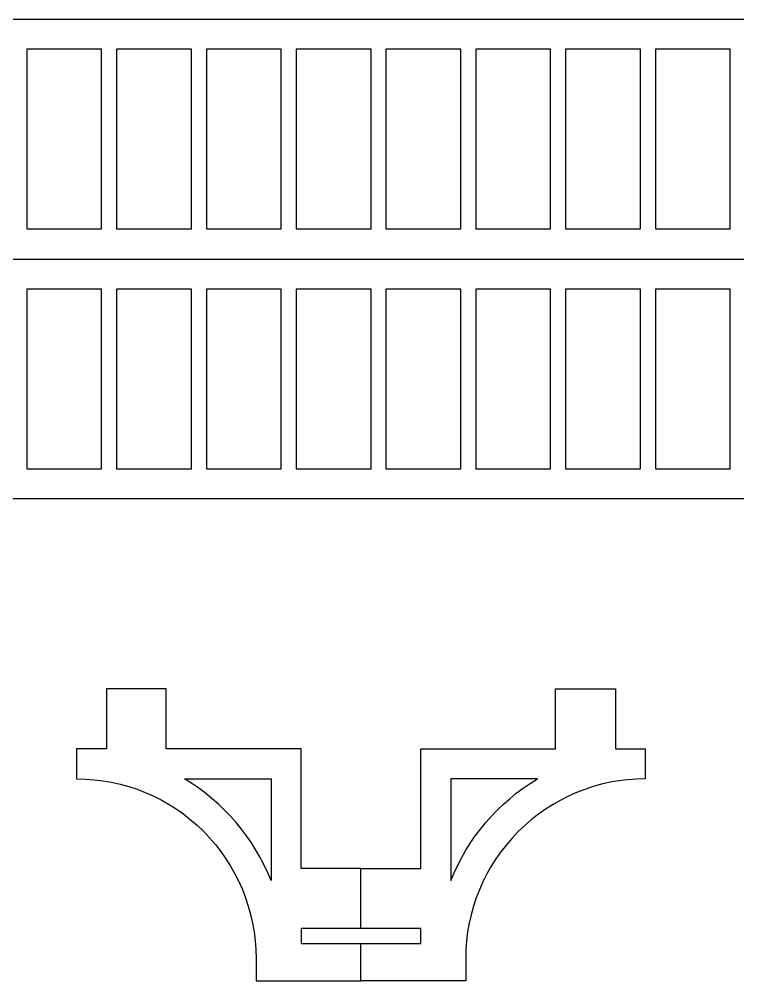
# Model space of a CAD drawing. Header units: millimetres. Extents: x 132 to 771, y 404 to 944.
# Drawn here: x 282.7 to 330.7, y 403.5 to 467.8 of the extents above; entities that cross this region are included whole.
import ezdxf

# ---------------------------------------------------------------- set-up
doc = ezdxf.new("R2010")
doc.units = ezdxf.units.MM
doc.header["$MEASUREMENT"] = 0
doc.layers.get('0').update_dxf_attribs({"linetype": 'CONTINUOUS', "true_color": 0xffffff})

msp = doc.modelspace()

# ---------------------------------------------------------------- linework, layer by layer
at = {"color": 7, "linetype": 'Continuous', "true_color": 0xffffff}
for points in [[(281.14, 467.767), (283.075, 467.767), (285.092, 467.767), (287.187, 467.767), (289.355, 467.767), (291.587, 467.767), (293.882, 467.767), (296.235, 467.767), (298.64, 467.767), (301.087, 467.767), (303.58, 467.767), (306.107, 467.767), (311.247, 467.767), (316.472, 467.767), (321.737, 467.767), (327.002, 467.767), (332.227, 467.767)], [(288.237, 465.767), (288.222, 465.767), (288.182, 465.767), (288.115, 465.767), (288.022, 465.767), (287.91, 465.767), (287.775, 465.767), (287.625, 465.767), (287.457, 465.767), (287.077, 465.767), (286.655, 465.767), (286.205, 465.767), (285.737, 465.767), (285.27, 465.767), (284.82, 465.767), (284.397, 465.767), (284.02, 465.767), (283.85, 465.767), (283.7, 465.767), (283.565, 465.767), (283.452, 465.767), (283.36, 465.767), (283.292, 465.767), (283.252, 465.767), (283.237, 465.767), (283.237, 465.76), (283.237, 465.732), (283.237, 465.69), (283.237, 465.632), (283.237, 465.56), (283.237, 465.47), (283.237, 465.252), (283.237, 464.98), (283.237, 464.66), (283.237, 464.295), (283.237, 463.892), (283.237, 463.455), (283.237, 462.985), (283.237, 462.487), (283.237, 461.97), (283.237, 461.435), (283.237, 460.887), (283.237, 459.767), (283.237, 458.647), (283.237, 458.1), (283.237, 457.565), (283.237, 457.047), (283.237, 456.55), (283.237, 456.08), (283.237, 455.642), (283.237, 455.24), (283.237, 454.875), (283.237, 454.555), (283.237, 454.282), (283.237, 454.065), (283.237, 453.975), (283.237, 453.902), (283.237, 453.845), (283.237, 453.802), (283.237, 453.775), (283.237, 453.767), (283.252, 453.767), (283.292, 453.767), (283.36, 453.767), (283.452, 453.767), (283.565, 453.767), (283.7, 453.767), (283.85, 453.767), (284.02, 453.767), (284.397, 453.767), (284.82, 453.767), (285.27, 453.767), (285.737, 453.767), (286.205, 453.767), (286.655, 453.767), (287.077, 453.767), (287.457, 453.767), (287.625, 453.767), (287.775, 453.767), (287.91, 453.767), (288.022, 453.767), (288.115, 453.767), (288.182, 453.767), (288.222, 453.767), (288.237, 453.767), (288.237, 453.775), (288.237, 453.802), (288.237, 453.845), (288.237, 453.902), (288.237, 453.975), (288.237, 454.065), (288.237, 454.282), (288.237, 454.555), (288.237, 454.875), (288.237, 455.24), (288.237, 455.642), (288.237, 456.08), (288.237, 456.55), (288.237, 457.047), (288.237, 457.565), (288.237, 458.1), (288.237, 458.647), (288.237, 459.767), (288.237, 460.887), (288.237, 461.435), (288.237, 461.97), (288.237, 462.487), (288.237, 462.985), (288.237, 463.452), (288.237, 463.892), (288.237, 464.295), (288.237, 464.66), (288.237, 464.98), (288.237, 465.252), (288.237, 465.47), (288.237, 465.56), (288.237, 465.632), (288.237, 465.69), (288.237, 465.732), (288.237, 465.757), (288.237, 465.767)], [(294.237, 465.767), (294.222, 465.767), (294.182, 465.767), (294.115, 465.767), (294.022, 465.767), (293.91, 465.767), (293.775, 465.767), (293.625, 465.767), (293.457, 465.767), (293.077, 465.767), (292.655, 465.767), (292.205, 465.767), (291.737, 465.767), (291.27, 465.767), (290.82, 465.767), (290.397, 465.767), (290.02, 465.767), (289.85, 465.767), (289.7, 465.767), (289.565, 465.767), (289.452, 465.767), (289.36, 465.767), (289.292, 465.767), (289.252, 465.767), (289.237, 465.767), (289.237, 465.76), (289.237, 465.732), (289.237, 465.69), (289.237, 465.632), (289.237, 465.56), (289.237, 465.47), (289.237, 465.252), (289.237, 464.98), (289.237, 464.66), (289.237, 464.295), (289.237, 463.892), (289.237, 463.455), (289.237, 462.985), (289.237, 462.487), (289.237, 461.97), (289.237, 461.435), (289.237, 460.887), (289.237, 459.767), (289.237, 458.647), (289.237, 458.1), (289.237, 457.565), (289.237, 457.047), (289.237, 456.55), (289.237, 456.08), (289.237, 455.642), (289.237, 455.24), (289.237, 454.875), (289.237, 454.555), (289.237, 454.282), (289.237, 454.065), (289.237, 453.975), (289.237, 453.902), (289.237, 453.845), (289.237, 453.802), (289.237, 453.775), (289.237, 453.767), (289.252, 453.767), (289.292, 453.767), (289.36, 453.767), (289.452, 453.767), (289.565, 453.767), (289.7, 453.767), (289.85, 453.767), (290.02, 453.767), (290.397, 453.767), (290.82, 453.767), (291.27, 453.767), (291.737, 453.767), (292.205, 453.767), (292.655, 453.767), (293.077, 453.767), (293.457, 453.767), (293.625, 453.767), (293.775, 453.767), (293.91, 453.767), (294.022, 453.767), (294.115, 453.767), (294.182, 453.767), (294.222, 453.767), (294.237, 453.767), (294.237, 453.775), (294.237, 453.802), (294.237, 453.845), (294.237, 453.902), (294.237, 453.975), (294.237, 454.065), (294.237, 454.282), (294.237, 454.555), (294.237, 454.875), (294.237, 455.24), (294.237, 455.642), (294.237, 456.08), (294.237, 456.55), (294.237, 457.047), (294.237, 457.565), (294.237, 458.1), (294.237, 458.647), (294.237, 459.767), (294.237, 460.887), (294.237, 461.435), (294.237, 461.97), (294.237, 462.487), (294.237, 462.985), (294.237, 463.452), (294.237, 463.892), (294.237, 464.295), (294.237, 464.66), (294.237, 464.98), (294.237, 465.252), (294.237, 465.47), (294.237, 465.56), (294.237, 465.632), (294.237, 465.69), (294.237, 465.732), (294.237, 465.757), (294.237, 465.767)], [(300.237, 465.767), (300.222, 465.767), (300.182, 465.767), (300.115, 465.767), (300.022, 465.767), (299.91, 465.767), (299.775, 465.767), (299.625, 465.767), (299.457, 465.767), (299.077, 465.767), (298.655, 465.767), (298.205, 465.767), (297.737, 465.767), (297.27, 465.767), (296.82, 465.767), (296.397, 465.767), (296.02, 465.767), (295.85, 465.767), (295.7, 465.767), (295.565, 465.767), (295.452, 465.767), (295.36, 465.767), (295.292, 465.767), (295.252, 465.767), (295.237, 465.767), (295.237, 465.76), (295.237, 465.732), (295.237, 465.69), (295.237, 465.632), (295.237, 465.56), (295.237, 465.47), (295.237, 465.252), (295.237, 464.98), (295.237, 464.66), (295.237, 464.295), (295.237, 463.892), (295.237, 463.455), (295.237, 462.985), (295.237, 462.487), (295.237, 461.97), (295.237, 461.435), (295.237, 460.887), (295.237, 459.767), (295.237, 458.647), (295.237, 458.1), (295.237, 457.565), (295.237, 457.047), (295.237, 456.55), (295.237, 456.08), (295.237, 455.642), (295.237, 455.24), (295.237, 454.875), (295.237, 454.555), (295.237, 454.282), (295.237, 454.065), (295.237, 453.975), (295.237, 453.902), (295.237, 453.845), (295.237, 453.802), (295.237, 453.775), (295.237, 453.767), (295.252, 453.767), (295.292, 453.767), (295.36, 453.767), (295.452, 453.767), (295.565, 453.767), (295.7, 453.767), (295.85, 453.767), (296.02, 453.767), (296.397, 453.767), (296.82, 453.767), (297.27, 453.767), (297.737, 453.767), (298.205, 453.767), (298.655, 453.767), (299.077, 453.767), (299.457, 453.767), (299.625, 453.767), (299.775, 453.767), (299.91, 453.767), (300.022, 453.767), (300.115, 453.767), (300.182, 453.767), (300.222, 453.767), (300.237, 453.767), (300.237, 453.775), (300.237, 453.802), (300.237, 453.845), (300.237, 453.902), (300.237, 453.975), (300.237, 454.065), (300.237, 454.282), (300.237, 454.555), (300.237, 454.875), (300.237, 455.24), (300.237, 455.642), (300.237, 456.08), (300.237, 456.55), (300.237, 457.047), (300.237, 457.565), (300.237, 458.1), (300.237, 458.647), (300.237, 459.767), (300.237, 460.887), (300.237, 461.435), (300.237, 461.97), (300.237, 462.487), (300.237, 462.985), (300.237, 463.452), (300.237, 463.892), (300.237, 464.295), (300.237, 464.66), (300.237, 464.98), (300.237, 465.252), (300.237, 465.47), (300.237, 465.56), (300.237, 465.632), (300.237, 465.69), (300.237, 465.732), (300.237, 465.757), (300.237, 465.767)], [(306.237, 465.767), (306.222, 465.767), (306.182, 465.767), (306.115, 465.767), (306.022, 465.767), (305.91, 465.767), (305.775, 465.767), (305.625, 465.767), (305.457, 465.767), (305.077, 465.767), (304.655, 465.767), (304.205, 465.767), (303.737, 465.767), (303.27, 465.767), (302.82, 465.767), (302.397, 465.767), (302.02, 465.767), (301.85, 465.767), (301.7, 465.767), (301.565, 465.767), (301.452, 465.767), (301.36, 465.767), (301.292, 465.767), (301.252, 465.767), (301.237, 465.767), (301.237, 465.76), (301.237, 465.732), (301.237, 465.69), (301.237, 465.632), (301.237, 465.56), (301.237, 465.47), (301.237, 465.252), (301.237, 464.98), (301.237, 464.66), (301.237, 464.295), (301.237, 463.892), (301.237, 463.455), (301.237, 462.985), (301.237, 462.487), (301.237, 461.97), (301.237, 461.435), (301.237, 460.887), (301.237, 459.767), (301.237, 458.647), (301.237, 458.1), (301.237, 457.565), (301.237, 457.047), (301.237, 456.55), (301.237, 456.08), (301.237, 455.642), (301.237, 455.24), (301.237, 454.875), (301.237, 454.555), (301.237, 454.282), (301.237, 454.065), (301.237, 453.975), (301.237, 453.902), (301.237, 453.845), (301.237, 453.802), (301.237, 453.775), (301.237, 453.767), (301.252, 453.767), (301.292, 453.767), (301.36, 453.767), (301.452, 453.767), (301.565, 453.767), (301.7, 453.767), (301.85, 453.767), (302.02, 453.767), (302.397, 453.767), (302.82, 453.767), (303.27, 453.767), (303.737, 453.767), (304.205, 453.767), (304.655, 453.767), (305.077, 453.767), (305.457, 453.767), (305.625, 453.767), (305.775, 453.767), (305.91, 453.767), (306.022, 453.767), (306.115, 453.767), (306.182, 453.767), (306.222, 453.767), (306.237, 453.767), (306.237, 453.775), (306.237, 453.802), (306.237, 453.845), (306.237, 453.902), (306.237, 453.975), (306.237, 454.065), (306.237, 454.282), (306.237, 454.555), (306.237, 454.875), (306.237, 455.24), (306.237, 455.642), (306.237, 456.08), (306.237, 456.55), (306.237, 457.047), (306.237, 457.565), (306.237, 458.1), (306.237, 458.647), (306.237, 459.767), (306.237, 460.887), (306.237, 461.435), (306.237, 461.97), (306.237, 462.487), (306.237, 462.985), (306.237, 463.452), (306.237, 463.892), (306.237, 464.295), (306.237, 464.66), (306.237, 464.98), (306.237, 465.252), (306.237, 465.47), (306.237, 465.56), (306.237, 465.632), (306.237, 465.69), (306.237, 465.732), (306.237, 465.757), (306.237, 465.767)], [(312.237, 465.767), (312.222, 465.767), (312.182, 465.767), (312.115, 465.767), (312.022, 465.767), (311.91, 465.767), (311.775, 465.767), (311.625, 465.767), (311.457, 465.767), (311.077, 465.767), (310.655, 465.767), (310.205, 465.767), (309.737, 465.767), (309.27, 465.767), (308.82, 465.767), (308.397, 465.767), (308.02, 465.767), (307.85, 465.767), (307.7, 465.767), (307.565, 465.767), (307.452, 465.767), (307.36, 465.767), (307.292, 465.767), (307.252, 465.767), (307.237, 465.767), (307.237, 465.76), (307.237, 465.732), (307.237, 465.69), (307.237, 465.632), (307.237, 465.56), (307.237, 465.47), (307.237, 465.252), (307.237, 464.98), (307.237, 464.66), (307.237, 464.295), (307.237, 463.892), (307.237, 463.455), (307.237, 462.985), (307.237, 462.487), (307.237, 461.97), (307.237, 461.435), (307.237, 460.887), (307.237, 459.767), (307.237, 458.647), (307.237, 458.1), (307.237, 457.565), (307.237, 457.047), (307.237, 456.55), (307.237, 456.08), (307.237, 455.642), (307.237, 455.24), (307.237, 454.875), (307.237, 454.555), (307.237, 454.282), (307.237, 454.065), (307.237, 453.975), (307.237, 453.902), (307.237, 453.845), (307.237, 453.802), (307.237, 453.775), (307.237, 453.767), (307.252, 453.767), (307.292, 453.767), (307.36, 453.767), (307.452, 453.767), (307.565, 453.767), (307.7, 453.767), (307.85, 453.767), (308.02, 453.767), (308.397, 453.767), (308.82, 453.767), (309.27, 453.767), (309.737, 453.767), (310.205, 453.767), (310.655, 453.767), (311.077, 453.767), (311.457, 453.767), (311.625, 453.767), (311.775, 453.767), (311.91, 453.767), (312.022, 453.767), (312.115, 453.767), (312.182, 453.767), (312.222, 453.767), (312.237, 453.767), (312.237, 453.775), (312.237, 453.802), (312.237, 453.845), (312.237, 453.902), (312.237, 453.975), (312.237, 454.065), (312.237, 454.282), (312.237, 454.555), (312.237, 454.875), (312.237, 455.24), (312.237, 455.642), (312.237, 456.08), (312.237, 456.55), (312.237, 457.047), (312.237, 457.565), (312.237, 458.1), (312.237, 458.647), (312.237, 459.767), (312.237, 460.887), (312.237, 461.435), (312.237, 461.97), (312.237, 462.487), (312.237, 462.985), (312.237, 463.452), (312.237, 463.892), (312.237, 464.295), (312.237, 464.66), (312.237, 464.98), (312.237, 465.252), (312.237, 465.47), (312.237, 465.56), (312.237, 465.632), (312.237, 465.69), (312.237, 465.732), (312.237, 465.757), (312.237, 465.767)], [(318.237, 465.767), (318.222, 465.767), (318.182, 465.767), (318.115, 465.767), (318.022, 465.767), (317.91, 465.767), (317.775, 465.767), (317.625, 465.767), (317.457, 465.767), (317.077, 465.767), (316.655, 465.767), (316.205, 465.767), (315.737, 465.767), (315.27, 465.767), (314.82, 465.767), (314.397, 465.767), (314.02, 465.767), (313.85, 465.767), (313.7, 465.767), (313.565, 465.767), (313.452, 465.767), (313.36, 465.767), (313.292, 465.767), (313.252, 465.767), (313.237, 465.767), (313.237, 465.76), (313.237, 465.732), (313.237, 465.69), (313.237, 465.632), (313.237, 465.56), (313.237, 465.47), (313.237, 465.252), (313.237, 464.98), (313.237, 464.66), (313.237, 464.295), (313.237, 463.892), (313.237, 463.455), (313.237, 462.985), (313.237, 462.487), (313.237, 461.97), (313.237, 461.435), (313.237, 460.887), (313.237, 459.767), (313.237, 458.647), (313.237, 458.1), (313.237, 457.565), (313.237, 457.047), (313.237, 456.55), (313.237, 456.08), (313.237, 455.642), (313.237, 455.24), (313.237, 454.875), (313.237, 454.555), (313.237, 454.282), (313.237, 454.065), (313.237, 453.975), (313.237, 453.902), (313.237, 453.845), (313.237, 453.802), (313.237, 453.775), (313.237, 453.767), (313.252, 453.767), (313.292, 453.767), (313.36, 453.767), (313.452, 453.767), (313.565, 453.767), (313.7, 453.767), (313.85, 453.767), (314.02, 453.767), (314.397, 453.767), (314.82, 453.767), (315.27, 453.767), (315.737, 453.767), (316.205, 453.767), (316.655, 453.767), (317.077, 453.767), (317.457, 453.767), (317.625, 453.767), (317.775, 453.767), (317.91, 453.767), (318.022, 453.767), (318.115, 453.767), (318.182, 453.767), (318.222, 453.767), (318.237, 453.767), (318.237, 453.775), (318.237, 453.802), (318.237, 453.845), (318.237, 453.902), (318.237, 453.975), (318.237, 454.065), (318.237, 454.282), (318.237, 454.555), (318.237, 454.875), (318.237, 455.24), (318.237, 455.642), (318.237, 456.08), (318.237, 456.55), (318.237, 457.047), (318.237, 457.565), (318.237, 458.1), (318.237, 458.647), (318.237, 459.767), (318.237, 460.887), (318.237, 461.435), (318.237, 461.97), (318.237, 462.487), (318.237, 462.985), (318.237, 463.452), (318.237, 463.892), (318.237, 464.295), (318.237, 464.66), (318.237, 464.98), (318.237, 465.252), (318.237, 465.47), (318.237, 465.56), (318.237, 465.632), (318.237, 465.69), (318.237, 465.732), (318.237, 465.757), (318.237, 465.767)], [(324.237, 465.767), (324.222, 465.767), (324.182, 465.767), (324.115, 465.767), (324.022, 465.767), (323.91, 465.767), (323.775, 465.767), (323.625, 465.767), (323.457, 465.767), (323.077, 465.767), (322.655, 465.767), (322.205, 465.767), (321.737, 465.767), (321.27, 465.767), (320.82, 465.767), (320.397, 465.767), (320.02, 465.767), (319.85, 465.767), (319.7, 465.767), (319.565, 465.767), (319.452, 465.767), (319.36, 465.767), (319.292, 465.767), (319.252, 465.767), (319.237, 465.767), (319.237, 465.76), (319.237, 465.732), (319.237, 465.69), (319.237, 465.632), (319.237, 465.56), (319.237, 465.47), (319.237, 465.252), (319.237, 464.98), (319.237, 464.66), (319.237, 464.295), (319.237, 463.892), (319.237, 463.455), (319.237, 462.985), (319.237, 462.487), (319.237, 461.97), (319.237, 461.435), (319.237, 460.887), (319.237, 459.767), (319.237, 458.647), (319.237, 458.1), (319.237, 457.565), (319.237, 457.047), (319.237, 456.55), (319.237, 456.08), (319.237, 455.642), (319.237, 455.24), (319.237, 454.875), (319.237, 454.555), (319.237, 454.282), (319.237, 454.065), (319.237, 453.975), (319.237, 453.902), (319.237, 453.845), (319.237, 453.802), (319.237, 453.775), (319.237, 453.767), (319.252, 453.767), (319.292, 453.767), (319.36, 453.767), (319.452, 453.767), (319.565, 453.767), (319.7, 453.767), (319.85, 453.767), (320.02, 453.767), (320.397, 453.767), (320.82, 453.767), (321.27, 453.767), (321.737, 453.767), (322.205, 453.767), (322.655, 453.767), (323.077, 453.767), (323.457, 453.767), (323.625, 453.767), (323.775, 453.767), (323.91, 453.767), (324.022, 453.767), (324.115, 453.767), (324.182, 453.767), (324.222, 453.767), (324.237, 453.767), (324.237, 453.775), (324.237, 453.802), (324.237, 453.845), (324.237, 453.902), (324.237, 453.975), (324.237, 454.065), (324.237, 454.282), (324.237, 454.555), (324.237, 454.875), (324.237, 455.24), (324.237, 455.642), (324.237, 456.08), (324.237, 456.55), (324.237, 457.047), (324.237, 457.565), (324.237, 458.1), (324.237, 458.647), (324.237, 459.767), (324.237, 460.887), (324.237, 461.435), (324.237, 461.97), (324.237, 462.487), (324.237, 462.985), (324.237, 463.452), (324.237, 463.892), (324.237, 464.295), (324.237, 464.66), (324.237, 464.98), (324.237, 465.252), (324.237, 465.47), (324.237, 465.56), (324.237, 465.632), (324.237, 465.69), (324.237, 465.732), (324.237, 465.757), (324.237, 465.767)], [(330.237, 465.767), (330.222, 465.767), (330.182, 465.767), (330.115, 465.767), (330.022, 465.767), (329.91, 465.767), (329.775, 465.767), (329.625, 465.767), (329.457, 465.767), (329.077, 465.767), (328.655, 465.767), (328.205, 465.767), (327.737, 465.767), (327.27, 465.767), (326.82, 465.767), (326.397, 465.767), (326.02, 465.767), (325.85, 465.767), (325.7, 465.767), (325.565, 465.767), (325.452, 465.767), (325.36, 465.767), (325.292, 465.767), (325.252, 465.767), (325.237, 465.767), (325.237, 465.76), (325.237, 465.732), (325.237, 465.69), (325.237, 465.632), (325.237, 465.56), (325.237, 465.47), (325.237, 465.252), (325.237, 464.98), (325.237, 464.66), (325.237, 464.295), (325.237, 463.892), (325.237, 463.455), (325.237, 462.985), (325.237, 462.487), (325.237, 461.97), (325.237, 461.435), (325.237, 460.887), (325.237, 459.767), (325.237, 458.647), (325.237, 458.1), (325.237, 457.565), (325.237, 457.047), (325.237, 456.55), (325.237, 456.08), (325.237, 455.642), (325.237, 455.24), (325.237, 454.875), (325.237, 454.555), (325.237, 454.282), (325.237, 454.065), (325.237, 453.975), (325.237, 453.902), (325.237, 453.845), (325.237, 453.802), (325.237, 453.775), (325.237, 453.767), (325.252, 453.767), (325.292, 453.767), (325.36, 453.767), (325.452, 453.767), (325.565, 453.767), (325.7, 453.767), (325.85, 453.767), (326.02, 453.767), (326.397, 453.767), (326.82, 453.767), (327.27, 453.767), (327.737, 453.767), (328.205, 453.767), (328.655, 453.767), (329.077, 453.767), (329.457, 453.767), (329.625, 453.767), (329.775, 453.767), (329.91, 453.767), (330.022, 453.767), (330.115, 453.767), (330.182, 453.767), (330.222, 453.767), (330.237, 453.767), (330.237, 453.775), (330.237, 453.802), (330.237, 453.845), (330.237, 453.902), (330.237, 453.975), (330.237, 454.065), (330.237, 454.282), (330.237, 454.555), (330.237, 454.875), (330.237, 455.24), (330.237, 455.642), (330.237, 456.08), (330.237, 456.55), (330.237, 457.047), (330.237, 457.565), (330.237, 458.1), (330.237, 458.647), (330.237, 459.767), (330.237, 460.887), (330.237, 461.435), (330.237, 461.97), (330.237, 462.487), (330.237, 462.985), (330.237, 463.452), (330.237, 463.892), (330.237, 464.295), (330.237, 464.66), (330.237, 464.98), (330.237, 465.252), (330.237, 465.47), (330.237, 465.56), (330.237, 465.632), (330.237, 465.69), (330.237, 465.732), (330.237, 465.757), (330.237, 465.767)], [(281.14, 451.74), (283.075, 451.74), (285.092, 451.74), (287.187, 451.74), (289.355, 451.74), (291.587, 451.74), (293.882, 451.74), (296.235, 451.74), (298.64, 451.74), (301.087, 451.74), (303.58, 451.74), (306.107, 451.74), (311.247, 451.74), (316.472, 451.74), (321.737, 451.74), (327.002, 451.74), (332.227, 451.74)], [(288.237, 449.74), (288.222, 449.74), (288.182, 449.74), (288.115, 449.74), (288.022, 449.74), (287.91, 449.74), (287.775, 449.74), (287.625, 449.74), (287.457, 449.74), (287.077, 449.74), (286.655, 449.74), (286.205, 449.74), (285.737, 449.74), (285.27, 449.74), (284.82, 449.74), (284.397, 449.74), (284.02, 449.74), (283.85, 449.74), (283.7, 449.74), (283.565, 449.74), (283.452, 449.74), (283.36, 449.74), (283.292, 449.74), (283.252, 449.74), (283.237, 449.74), (283.237, 449.732), (283.237, 449.705), (283.237, 449.662), (283.237, 449.605), (283.237, 449.532), (283.237, 449.442), (283.237, 449.225), (283.237, 448.952), (283.237, 448.632), (283.237, 448.267), (283.237, 447.865), (283.237, 447.427), (283.237, 446.957), (283.237, 446.46), (283.237, 445.942), (283.237, 445.407), (283.237, 444.86), (283.237, 443.74), (283.237, 442.62), (283.237, 442.072), (283.237, 441.537), (283.237, 441.02), (283.237, 440.522), (283.237, 440.052), (283.237, 439.615), (283.237, 439.212), (283.237, 438.847), (283.237, 438.527), (283.237, 438.255), (283.237, 438.037), (283.237, 437.947), (283.237, 437.875), (283.237, 437.817), (283.237, 437.775), (283.237, 437.747), (283.237, 437.74), (283.252, 437.74), (283.292, 437.74), (283.36, 437.74), (283.452, 437.74), (283.565, 437.74), (283.7, 437.74), (283.85, 437.74), (284.02, 437.74), (284.397, 437.74), (284.82, 437.74), (285.27, 437.74), (285.737, 437.74), (286.205, 437.74), (286.655, 437.74), (287.077, 437.74), (287.457, 437.74), (287.625, 437.74), (287.775, 437.74), (287.91, 437.74), (288.022, 437.74), (288.115, 437.74), (288.182, 437.74), (288.222, 437.74), (288.237, 437.74), (288.237, 437.747), (288.237, 437.775), (288.237, 437.817), (288.237, 437.875), (288.237, 437.947), (288.237, 438.037), (288.237, 438.255), (288.237, 438.527), (288.237, 438.847), (288.237, 439.212), (288.237, 439.615), (288.237, 440.052), (288.237, 440.522), (288.237, 441.02), (288.237, 441.537), (288.237, 442.072), (288.237, 442.62), (288.237, 443.74), (288.237, 444.86), (288.237, 445.407), (288.237, 445.942), (288.237, 446.46), (288.237, 446.957), (288.237, 447.425), (288.237, 447.865), (288.237, 448.267), (288.237, 448.632), (288.237, 448.952), (288.237, 449.225), (288.237, 449.442), (288.237, 449.532), (288.237, 449.605), (288.237, 449.662), (288.237, 449.705), (288.237, 449.73), (288.237, 449.74)], [(294.237, 449.74), (294.222, 449.74), (294.182, 449.74), (294.115, 449.74), (294.022, 449.74), (293.91, 449.74), (293.775, 449.74), (293.625, 449.74), (293.457, 449.74), (293.077, 449.74), (292.655, 449.74), (292.205, 449.74), (291.737, 449.74), (291.27, 449.74), (290.82, 449.74), (290.397, 449.74), (290.02, 449.74), (289.85, 449.74), (289.7, 449.74), (289.565, 449.74), (289.452, 449.74), (289.36, 449.74), (289.292, 449.74), (289.252, 449.74), (289.237, 449.74), (289.237, 449.732), (289.237, 449.705), (289.237, 449.662), (289.237, 449.605), (289.237, 449.532), (289.237, 449.442), (289.237, 449.225), (289.237, 448.952), (289.237, 448.632), (289.237, 448.267), (289.237, 447.865), (289.237, 447.427), (289.237, 446.957), (289.237, 446.46), (289.237, 445.942), (289.237, 445.407), (289.237, 444.86), (289.237, 443.74), (289.237, 442.62), (289.237, 442.072), (289.237, 441.537), (289.237, 441.02), (289.237, 440.522), (289.237, 440.052), (289.237, 439.615), (289.237, 439.212), (289.237, 438.847), (289.237, 438.527), (289.237, 438.255), (289.237, 438.037), (289.237, 437.947), (289.237, 437.875), (289.237, 437.817), (289.237, 437.775), (289.237, 437.747), (289.237, 437.74), (289.252, 437.74), (289.292, 437.74), (289.36, 437.74), (289.452, 437.74), (289.565, 437.74), (289.7, 437.74), (289.85, 437.74), (290.02, 437.74), (290.397, 437.74), (290.82, 437.74), (291.27, 437.74), (291.737, 437.74), (292.205, 437.74), (292.655, 437.74), (293.077, 437.74), (293.457, 437.74), (293.625, 437.74), (293.775, 437.74), (293.91, 437.74), (294.022, 437.74), (294.115, 437.74), (294.182, 437.74), (294.222, 437.74), (294.237, 437.74), (294.237, 437.747), (294.237, 437.775), (294.237, 437.817), (294.237, 437.875), (294.237, 437.947), (294.237, 438.037), (294.237, 438.255), (294.237, 438.527), (294.237, 438.847), (294.237, 439.212), (294.237, 439.615), (294.237, 440.052), (294.237, 440.522), (294.237, 441.02), (294.237, 441.537), (294.237, 442.072), (294.237, 442.62), (294.237, 443.74), (294.237, 444.86), (294.237, 445.407), (294.237, 445.942), (294.237, 446.46), (294.237, 446.957), (294.237, 447.425), (294.237, 447.865), (294.237, 448.267), (294.237, 448.632), (294.237, 448.952), (294.237, 449.225), (294.237, 449.442), (294.237, 449.532), (294.237, 449.605), (294.237, 449.662), (294.237, 449.705), (294.237, 449.73), (294.237, 449.74)], [(300.237, 449.74), (300.222, 449.74), (300.182, 449.74), (300.115, 449.74), (300.022, 449.74), (299.91, 449.74), (299.775, 449.74), (299.625, 449.74), (299.457, 449.74), (299.077, 449.74), (298.655, 449.74), (298.205, 449.74), (297.737, 449.74), (297.27, 449.74), (296.82, 449.74), (296.397, 449.74), (296.02, 449.74), (295.85, 449.74), (295.7, 449.74), (295.565, 449.74), (295.452, 449.74), (295.36, 449.74), (295.292, 449.74), (295.252, 449.74), (295.237, 449.74), (295.237, 449.732), (295.237, 449.705), (295.237, 449.662), (295.237, 449.605), (295.237, 449.532), (295.237, 449.442), (295.237, 449.225), (295.237, 448.952), (295.237, 448.632), (295.237, 448.267), (295.237, 447.865), (295.237, 447.427), (295.237, 446.957), (295.237, 446.46), (295.237, 445.942), (295.237, 445.407), (295.237, 444.86), (295.237, 443.74), (295.237, 442.62), (295.237, 442.072), (295.237, 441.537), (295.237, 441.02), (295.237, 440.522), (295.237, 440.052), (295.237, 439.615), (295.237, 439.212), (295.237, 438.847), (295.237, 438.527), (295.237, 438.255), (295.237, 438.037), (295.237, 437.947), (295.237, 437.875), (295.237, 437.817), (295.237, 437.775), (295.237, 437.747), (295.237, 437.74), (295.252, 437.74), (295.292, 437.74), (295.36, 437.74), (295.452, 437.74), (295.565, 437.74), (295.7, 437.74), (295.85, 437.74), (296.02, 437.74), (296.397, 437.74), (296.82, 437.74), (297.27, 437.74), (297.737, 437.74), (298.205, 437.74), (298.655, 437.74), (299.077, 437.74), (299.457, 437.74), (299.625, 437.74), (299.775, 437.74), (299.91, 437.74), (300.022, 437.74), (300.115, 437.74), (300.182, 437.74), (300.222, 437.74), (300.237, 437.74), (300.237, 437.747), (300.237, 437.775), (300.237, 437.817), (300.237, 437.875), (300.237, 437.947), (300.237, 438.037), (300.237, 438.255), (300.237, 438.527), (300.237, 438.847), (300.237, 439.212), (300.237, 439.615), (300.237, 440.052), (300.237, 440.522), (300.237, 441.02), (300.237, 441.537), (300.237, 442.072), (300.237, 442.62), (300.237, 443.74), (300.237, 444.86), (300.237, 445.407), (300.237, 445.942), (300.237, 446.46), (300.237, 446.957), (300.237, 447.425), (300.237, 447.865), (300.237, 448.267), (300.237, 448.632), (300.237, 448.952), (300.237, 449.225), (300.237, 449.442), (300.237, 449.532), (300.237, 449.605), (300.237, 449.662), (300.237, 449.705), (300.237, 449.73), (300.237, 449.74)], [(306.237, 449.74), (306.222, 449.74), (306.182, 449.74), (306.115, 449.74), (306.022, 449.74), (305.91, 449.74), (305.775, 449.74), (305.625, 449.74), (305.457, 449.74), (305.077, 449.74), (304.655, 449.74), (304.205, 449.74), (303.737, 449.74), (303.27, 449.74), (302.82, 449.74), (302.397, 449.74), (302.02, 449.74), (301.85, 449.74), (301.7, 449.74), (301.565, 449.74), (301.452, 449.74), (301.36, 449.74), (301.292, 449.74), (301.252, 449.74), (301.237, 449.74), (301.237, 449.732), (301.237, 449.705), (301.237, 449.662), (301.237, 449.605), (301.237, 449.532), (301.237, 449.442), (301.237, 449.225), (301.237, 448.952), (301.237, 448.632), (301.237, 448.267), (301.237, 447.865), (301.237, 447.427), (301.237, 446.957), (301.237, 446.46), (301.237, 445.942), (301.237, 445.407), (301.237, 444.86), (301.237, 443.74), (301.237, 442.62), (301.237, 442.072), (301.237, 441.537), (301.237, 441.02), (301.237, 440.522), (301.237, 440.052), (301.237, 439.615), (301.237, 439.212), (301.237, 438.847), (301.237, 438.527), (301.237, 438.255), (301.237, 438.037), (301.237, 437.947), (301.237, 437.875), (301.237, 437.817), (301.237, 437.775), (301.237, 437.747), (301.237, 437.74), (301.252, 437.74), (301.292, 437.74), (301.36, 437.74), (301.452, 437.74), (301.565, 437.74), (301.7, 437.74), (301.85, 437.74), (302.02, 437.74), (302.397, 437.74), (302.82, 437.74), (303.27, 437.74), (303.737, 437.74), (304.205, 437.74), (304.655, 437.74), (305.077, 437.74), (305.457, 437.74), (305.625, 437.74), (305.775, 437.74), (305.91, 437.74), (306.022, 437.74), (306.115, 437.74), (306.182, 437.74), (306.222, 437.74), (306.237, 437.74), (306.237, 437.747), (306.237, 437.775), (306.237, 437.817), (306.237, 437.875), (306.237, 437.947), (306.237, 438.037), (306.237, 438.255), (306.237, 438.527), (306.237, 438.847), (306.237, 439.212), (306.237, 439.615), (306.237, 440.052), (306.237, 440.522), (306.237, 441.02), (306.237, 441.537), (306.237, 442.072), (306.237, 442.62), (306.237, 443.74), (306.237, 444.86), (306.237, 445.407), (306.237, 445.942), (306.237, 446.46), (306.237, 446.957), (306.237, 447.425), (306.237, 447.865), (306.237, 448.267), (306.237, 448.632), (306.237, 448.952), (306.237, 449.225), (306.237, 449.442), (306.237, 449.532), (306.237, 449.605), (306.237, 449.662), (306.237, 449.705), (306.237, 449.73), (306.237, 449.74)], [(312.237, 449.74), (312.222, 449.74), (312.182, 449.74), (312.115, 449.74), (312.022, 449.74), (311.91, 449.74), (311.775, 449.74), (311.625, 449.74), (311.457, 449.74), (311.077, 449.74), (310.655, 449.74), (310.205, 449.74), (309.737, 449.74), (309.27, 449.74), (308.82, 449.74), (308.397, 449.74), (308.02, 449.74), (307.85, 449.74), (307.7, 449.74), (307.565, 449.74), (307.452, 449.74), (307.36, 449.74), (307.292, 449.74), (307.252, 449.74), (307.237, 449.74), (307.237, 449.732), (307.237, 449.705), (307.237, 449.662), (307.237, 449.605), (307.237, 449.532), (307.237, 449.442), (307.237, 449.225), (307.237, 448.952), (307.237, 448.632), (307.237, 448.267), (307.237, 447.865), (307.237, 447.427), (307.237, 446.957), (307.237, 446.46), (307.237, 445.942), (307.237, 445.407), (307.237, 444.86), (307.237, 443.74), (307.237, 442.62), (307.237, 442.072), (307.237, 441.537), (307.237, 441.02), (307.237, 440.522), (307.237, 440.052), (307.237, 439.615), (307.237, 439.212), (307.237, 438.847), (307.237, 438.527), (307.237, 438.255), (307.237, 438.037), (307.237, 437.947), (307.237, 437.875), (307.237, 437.817), (307.237, 437.775), (307.237, 437.747), (307.237, 437.74), (307.252, 437.74), (307.292, 437.74), (307.36, 437.74), (307.452, 437.74), (307.565, 437.74), (307.7, 437.74), (307.85, 437.74), (308.02, 437.74), (308.397, 437.74), (308.82, 437.74), (309.27, 437.74), (309.737, 437.74), (310.205, 437.74), (310.655, 437.74), (311.077, 437.74), (311.457, 437.74), (311.625, 437.74), (311.775, 437.74), (311.91, 437.74), (312.022, 437.74), (312.115, 437.74), (312.182, 437.74), (312.222, 437.74), (312.237, 437.74), (312.237, 437.747), (312.237, 437.775), (312.237, 437.817), (312.237, 437.875), (312.237, 437.947), (312.237, 438.037), (312.237, 438.255), (312.237, 438.527), (312.237, 438.847), (312.237, 439.212), (312.237, 439.615), (312.237, 440.052), (312.237, 440.522), (312.237, 441.02), (312.237, 441.537), (312.237, 442.072), (312.237, 442.62), (312.237, 443.74), (312.237, 444.86), (312.237, 445.407), (312.237, 445.942), (312.237, 446.46), (312.237, 446.957), (312.237, 447.425), (312.237, 447.865), (312.237, 448.267), (312.237, 448.632), (312.237, 448.952), (312.237, 449.225), (312.237, 449.442), (312.237, 449.532), (312.237, 449.605), (312.237, 449.662), (312.237, 449.705), (312.237, 449.73), (312.237, 449.74)], [(318.237, 449.74), (318.222, 449.74), (318.182, 449.74), (318.115, 449.74), (318.022, 449.74), (317.91, 449.74), (317.775, 449.74), (317.625, 449.74), (317.457, 449.74), (317.077, 449.74), (316.655, 449.74), (316.205, 449.74), (315.737, 449.74), (315.27, 449.74), (314.82, 449.74), (314.397, 449.74), (314.02, 449.74), (313.85, 449.74), (313.7, 449.74), (313.565, 449.74), (313.452, 449.74), (313.36, 449.74), (313.292, 449.74), (313.252, 449.74), (313.237, 449.74), (313.237, 449.732), (313.237, 449.705), (313.237, 449.662), (313.237, 449.605), (313.237, 449.532), (313.237, 449.442), (313.237, 449.225), (313.237, 448.952), (313.237, 448.632), (313.237, 448.267), (313.237, 447.865), (313.237, 447.427), (313.237, 446.957), (313.237, 446.46), (313.237, 445.942), (313.237, 445.407), (313.237, 444.86), (313.237, 443.74), (313.237, 442.62), (313.237, 442.072), (313.237, 441.537), (313.237, 441.02), (313.237, 440.522), (313.237, 440.052), (313.237, 439.615), (313.237, 439.212), (313.237, 438.847), (313.237, 438.527), (313.237, 438.255), (313.237, 438.037), (313.237, 437.947), (313.237, 437.875), (313.237, 437.817), (313.237, 437.775), (313.237, 437.747), (313.237, 437.74), (313.252, 437.74), (313.292, 437.74), (313.36, 437.74), (313.452, 437.74), (313.565, 437.74), (313.7, 437.74), (313.85, 437.74), (314.02, 437.74), (314.397, 437.74), (314.82, 437.74), (315.27, 437.74), (315.737, 437.74), (316.205, 437.74), (316.655, 437.74), (317.077, 437.74), (317.457, 437.74), (317.625, 437.74), (317.775, 437.74), (317.91, 437.74), (318.022, 437.74), (318.115, 437.74), (318.182, 437.74), (318.222, 437.74), (318.237, 437.74), (318.237, 437.747), (318.237, 437.775), (318.237, 437.817), (318.237, 437.875), (318.237, 437.947), (318.237, 438.037), (318.237, 438.255), (318.237, 438.527), (318.237, 438.847), (318.237, 439.212), (318.237, 439.615), (318.237, 440.052), (318.237, 440.522), (318.237, 441.02), (318.237, 441.537), (318.237, 442.072), (318.237, 442.62), (318.237, 443.74), (318.237, 444.86), (318.237, 445.407), (318.237, 445.942), (318.237, 446.46), (318.237, 446.957), (318.237, 447.425), (318.237, 447.865), (318.237, 448.267), (318.237, 448.632), (318.237, 448.952), (318.237, 449.225), (318.237, 449.442), (318.237, 449.532), (318.237, 449.605), (318.237, 449.662), (318.237, 449.705), (318.237, 449.73), (318.237, 449.74)], [(324.237, 449.74), (324.222, 449.74), (324.182, 449.74), (324.115, 449.74), (324.022, 449.74), (323.91, 449.74), (323.775, 449.74), (323.625, 449.74), (323.457, 449.74), (323.077, 449.74), (322.655, 449.74), (322.205, 449.74), (321.737, 449.74), (321.27, 449.74), (320.82, 449.74), (320.397, 449.74), (320.02, 449.74), (319.85, 449.74), (319.7, 449.74), (319.565, 449.74), (319.452, 449.74), (319.36, 449.74), (319.292, 449.74), (319.252, 449.74), (319.237, 449.74), (319.237, 449.732), (319.237, 449.705), (319.237, 449.662), (319.237, 449.605), (319.237, 449.532), (319.237, 449.442), (319.237, 449.225), (319.237, 448.952), (319.237, 448.632), (319.237, 448.267), (319.237, 447.865), (319.237, 447.427), (319.237, 446.957), (319.237, 446.46), (319.237, 445.942), (319.237, 445.407), (319.237, 444.86), (319.237, 443.74), (319.237, 442.62), (319.237, 442.072), (319.237, 441.537), (319.237, 441.02), (319.237, 440.522), (319.237, 440.052), (319.237, 439.615), (319.237, 439.212), (319.237, 438.847), (319.237, 438.527), (319.237, 438.255), (319.237, 438.037), (319.237, 437.947), (319.237, 437.875), (319.237, 437.817), (319.237, 437.775), (319.237, 437.747), (319.237, 437.74), (319.252, 437.74), (319.292, 437.74), (319.36, 437.74), (319.452, 437.74), (319.565, 437.74), (319.7, 437.74), (319.85, 437.74), (320.02, 437.74), (320.397, 437.74), (320.82, 437.74), (321.27, 437.74), (321.737, 437.74), (322.205, 437.74), (322.655, 437.74), (323.077, 437.74), (323.457, 437.74), (323.625, 437.74), (323.775, 437.74), (323.91, 437.74), (324.022, 437.74), (324.115, 437.74), (324.182, 437.74), (324.222, 437.74), (324.237, 437.74), (324.237, 437.747), (324.237, 437.775), (324.237, 437.817), (324.237, 437.875), (324.237, 437.947), (324.237, 438.037), (324.237, 438.255), (324.237, 438.527), (324.237, 438.847), (324.237, 439.212), (324.237, 439.615), (324.237, 440.052), (324.237, 440.522), (324.237, 441.02), (324.237, 441.537), (324.237, 442.072), (324.237, 442.62), (324.237, 443.74), (324.237, 444.86), (324.237, 445.407), (324.237, 445.942), (324.237, 446.46), (324.237, 446.957), (324.237, 447.425), (324.237, 447.865), (324.237, 448.267), (324.237, 448.632), (324.237, 448.952), (324.237, 449.225), (324.237, 449.442), (324.237, 449.532), (324.237, 449.605), (324.237, 449.662), (324.237, 449.705), (324.237, 449.73), (324.237, 449.74)], [(330.237, 449.74), (330.222, 449.74), (330.182, 449.74), (330.115, 449.74), (330.022, 449.74), (329.91, 449.74), (329.775, 449.74), (329.625, 449.74), (329.457, 449.74), (329.077, 449.74), (328.655, 449.74), (328.205, 449.74), (327.737, 449.74), (327.27, 449.74), (326.82, 449.74), (326.397, 449.74), (326.02, 449.74), (325.85, 449.74), (325.7, 449.74), (325.565, 449.74), (325.452, 449.74), (325.36, 449.74), (325.292, 449.74), (325.252, 449.74), (325.237, 449.74), (325.237, 449.732), (325.237, 449.705), (325.237, 449.662), (325.237, 449.605), (325.237, 449.532), (325.237, 449.442), (325.237, 449.225), (325.237, 448.952), (325.237, 448.632), (325.237, 448.267), (325.237, 447.865), (325.237, 447.427), (325.237, 446.957), (325.237, 446.46), (325.237, 445.942), (325.237, 445.407), (325.237, 444.86), (325.237, 443.74), (325.237, 442.62), (325.237, 442.072), (325.237, 441.537), (325.237, 441.02), (325.237, 440.522), (325.237, 440.052), (325.237, 439.615), (325.237, 439.212), (325.237, 438.847), (325.237, 438.527), (325.237, 438.255), (325.237, 438.037), (325.237, 437.947), (325.237, 437.875), (325.237, 437.817), (325.237, 437.775), (325.237, 437.747), (325.237, 437.74), (325.252, 437.74), (325.292, 437.74), (325.36, 437.74), (325.452, 437.74), (325.565, 437.74), (325.7, 437.74), (325.85, 437.74), (326.02, 437.74), (326.397, 437.74), (326.82, 437.74), (327.27, 437.74), (327.737, 437.74), (328.205, 437.74), (328.655, 437.74), (329.077, 437.74), (329.457, 437.74), (329.625, 437.74), (329.775, 437.74), (329.91, 437.74), (330.022, 437.74), (330.115, 437.74), (330.182, 437.74), (330.222, 437.74), (330.237, 437.74), (330.237, 437.747), (330.237, 437.775), (330.237, 437.817), (330.237, 437.875), (330.237, 437.947), (330.237, 438.037), (330.237, 438.255), (330.237, 438.527), (330.237, 438.847), (330.237, 439.212), (330.237, 439.615), (330.237, 440.052), (330.237, 440.522), (330.237, 441.02), (330.237, 441.537), (330.237, 442.072), (330.237, 442.62), (330.237, 443.74), (330.237, 444.86), (330.237, 445.407), (330.237, 445.942), (330.237, 446.46), (330.237, 446.957), (330.237, 447.425), (330.237, 447.865), (330.237, 448.267), (330.237, 448.632), (330.237, 448.952), (330.237, 449.225), (330.237, 449.442), (330.237, 449.532), (330.237, 449.605), (330.237, 449.662), (330.237, 449.705), (330.237, 449.73), (330.237, 449.74)], [(332.227, 435.74), (327.002, 435.74), (321.737, 435.74), (316.472, 435.74), (311.247, 435.74), (306.107, 435.74), (303.58, 435.74), (301.087, 435.74), (298.64, 435.74), (296.235, 435.74), (293.882, 435.74), (291.587, 435.74), (289.355, 435.74), (287.187, 435.74), (285.092, 435.74), (283.075, 435.74), (281.14, 435.74)], [(305.562, 411.042), (305.55, 411.042), (305.517, 411.042), (305.462, 411.042), (305.39, 411.042), (305.3, 411.042), (305.192, 411.042), (304.937, 411.042), (304.635, 411.042), (304.297, 411.042), (303.935, 411.042), (303.562, 411.042), (303.19, 411.042), (302.827, 411.042), (302.49, 411.042), (302.187, 411.042), (301.932, 411.042), (301.825, 411.042), (301.735, 411.042), (301.662, 411.042), (301.607, 411.042), (301.575, 411.042), (301.562, 411.042), (301.562, 411.064), (301.562, 411.132), (301.562, 411.239), (301.562, 411.384), (301.562, 411.567), (301.562, 411.779), (301.562, 412.022), (301.562, 412.289), (301.562, 412.582), (301.562, 412.894), (301.562, 413.224), (301.562, 413.569), (301.562, 414.292), (301.562, 415.037), (301.562, 415.782), (301.562, 416.504), (301.562, 416.849), (301.562, 417.179), (301.562, 417.492), (301.562, 417.784), (301.562, 418.052), (301.562, 418.294), (301.562, 418.507), (301.562, 418.689), (301.562, 418.834), (301.562, 418.942), (301.562, 419.009), (301.562, 419.032), (301.537, 419.032), (301.462, 419.032), (301.34, 419.032), (301.175, 419.032), (300.972, 419.032), (300.732, 419.032), (300.46, 419.032), (300.157, 419.032), (299.827, 419.032), (299.475, 419.032), (299.102, 419.032), (298.715, 419.032), (297.902, 419.032), (297.062, 419.032), (296.222, 419.032), (295.41, 419.032), (295.022, 419.032), (294.65, 419.032), (294.297, 419.032), (293.97, 419.032), (293.665, 419.032), (293.392, 419.032), (293.152, 419.032), (292.95, 419.032), (292.785, 419.032), (292.662, 419.032), (292.587, 419.032), (292.562, 419.032), (292.562, 419.044), (292.562, 419.077), (292.562, 419.132), (292.562, 419.204), (292.562, 419.294), (292.562, 419.402), (292.562, 419.657), (292.562, 419.959), (292.562, 420.297), (292.562, 420.659), (292.562, 421.032), (292.562, 421.404), (292.562, 421.767), (292.562, 422.104), (292.562, 422.407), (292.562, 422.662), (292.562, 422.769), (292.562, 422.859), (292.562, 422.932), (292.562, 422.987), (292.562, 423.019), (292.562, 423.032), (292.55, 423.032), (292.517, 423.032), (292.462, 423.032), (292.39, 423.032), (292.3, 423.032), (292.192, 423.032), (291.937, 423.032), (291.635, 423.032), (291.297, 423.032), (290.935, 423.032), (290.562, 423.032), (290.19, 423.032), (289.827, 423.032), (289.49, 423.032), (289.187, 423.032), (288.932, 423.032), (288.825, 423.032), (288.735, 423.032), (288.662, 423.032), (288.607, 423.032), (288.575, 423.032), (288.562, 423.032), (288.562, 423.019), (288.562, 422.987), (288.562, 422.932), (288.562, 422.859), (288.562, 422.769), (288.562, 422.662), (288.562, 422.407), (288.562, 422.104), (288.562, 421.767), (288.562, 421.404), (288.562, 421.032), (288.562, 420.659), (288.562, 420.297), (288.562, 419.959), (288.562, 419.657), (288.562, 419.402), (288.562, 419.294), (288.562, 419.204), (288.562, 419.132), (288.562, 419.077), (288.562, 419.044), (288.562, 419.032), (288.54, 419.032), (288.477, 419.032), (288.377, 419.032), (288.25, 419.032), (288.097, 419.032), (287.93, 419.032), (287.562, 419.032), (287.195, 419.032), (287.027, 419.032), (286.875, 419.032), (286.747, 419.032), (286.647, 419.032), (286.585, 419.032), (286.562, 419.032), (286.562, 419.009), (286.562, 418.947), (286.562, 418.847), (286.562, 418.719), (286.562, 418.567), (286.562, 418.399), (286.562, 418.032), (286.562, 417.664), (286.562, 417.497), (286.562, 417.344), (286.562, 417.217), (286.562, 417.117), (286.562, 417.054), (286.562, 417.032), (287.157, 417.017), (287.747, 416.974), (288.332, 416.902), (288.912, 416.802), (289.485, 416.672), (290.05, 416.517), (290.607, 416.332), (291.152, 416.122), (291.687, 415.884), (292.21, 415.622), (292.72, 415.334), (293.217, 415.022), (293.7, 414.682), (294.165, 414.319), (294.615, 413.934), (295.045, 413.524), (295.455, 413.094), (295.842, 412.644), (296.205, 412.179), (296.542, 411.697), (296.857, 411.199), (297.145, 410.689), (297.41, 410.164), (297.647, 409.629), (297.857, 409.082), (298.042, 408.524), (298.197, 407.959), (298.327, 407.384), (298.43, 406.804), (298.502, 406.219), (298.547, 405.627), (298.562, 405.032), (298.562, 405.014), (298.562, 404.967), (298.562, 404.894), (298.562, 404.799), (298.562, 404.687), (298.562, 404.559), (298.562, 404.287), (298.562, 404.014), (298.562, 403.887), (298.562, 403.774), (298.562, 403.679), (298.562, 403.607), (298.562, 403.559), (298.562, 403.542), (298.57, 403.542), (298.595, 403.542), (298.637, 403.542), (298.692, 403.542), (298.84, 403.542), (299.032, 403.542), (299.257, 403.542), (299.512, 403.542), (299.782, 403.542), (300.062, 403.542), (300.342, 403.542), (300.612, 403.542), (300.867, 403.542), (301.095, 403.542), (301.285, 403.542), (301.432, 403.542), (301.487, 403.542), (301.53, 403.542), (301.555, 403.542), (301.562, 403.542), (301.575, 403.542), (301.607, 403.542), (301.662, 403.542), (301.735, 403.542), (301.825, 403.542), (301.932, 403.542), (302.187, 403.542), (302.49, 403.542), (302.827, 403.542), (303.19, 403.542), (303.562, 403.542), (303.935, 403.542), (304.297, 403.542), (304.635, 403.542), (304.937, 403.542), (305.192, 403.542), (305.3, 403.542), (305.39, 403.542), (305.462, 403.542), (305.517, 403.542), (305.55, 403.542), (305.562, 403.542)], [(309.562, 406.042), (309.562, 406.052), (309.562, 406.084), (309.562, 406.134), (309.562, 406.197), (309.562, 406.359), (309.562, 406.542), (309.562, 406.724), (309.562, 406.884), (309.562, 406.949), (309.562, 406.999), (309.562, 407.032), (309.562, 407.042), (309.55, 407.042), (309.517, 407.042), (309.462, 407.042), (309.39, 407.042), (309.3, 407.042), (309.192, 407.042), (308.937, 407.042), (308.635, 407.042), (308.297, 407.042), (307.935, 407.042), (307.562, 407.042), (307.19, 407.042), (306.827, 407.042), (306.49, 407.042), (306.187, 407.042), (305.932, 407.042), (305.825, 407.042), (305.735, 407.042), (305.662, 407.042), (305.607, 407.042), (305.575, 407.042), (305.562, 407.042), (305.562, 407.054), (305.562, 407.087), (305.562, 407.142), (305.562, 407.214), (305.562, 407.304), (305.562, 407.412), (305.562, 407.667), (305.562, 407.969), (305.562, 408.307), (305.562, 408.669), (305.562, 409.042), (305.562, 409.414), (305.562, 409.777), (305.562, 410.114), (305.562, 410.417), (305.562, 410.672), (305.562, 410.779), (305.562, 410.869), (305.562, 410.942), (305.562, 410.997), (305.562, 411.029), (305.562, 411.042), (305.575, 411.042), (305.607, 411.042), (305.662, 411.042), (305.735, 411.042), (305.825, 411.042), (305.932, 411.042), (306.187, 411.042), (306.49, 411.042), (306.827, 411.042), (307.19, 411.042), (307.562, 411.042), (307.935, 411.042), (308.297, 411.042), (308.635, 411.042), (308.937, 411.042), (309.192, 411.042), (309.3, 411.042), (309.39, 411.042), (309.462, 411.042), (309.517, 411.042), (309.55, 411.042), (309.562, 411.042), (309.562, 411.064), (309.562, 411.132), (309.562, 411.239), (309.562, 411.384), (309.562, 411.567), (309.562, 411.779), (309.562, 412.022), (309.562, 412.289), (309.562, 412.582), (309.562, 412.894), (309.562, 413.224), (309.562, 413.569), (309.562, 414.292), (309.562, 415.037), (309.562, 415.782), (309.562, 416.504), (309.562, 416.849), (309.562, 417.179), (309.562, 417.492), (309.562, 417.784), (309.562, 418.052), (309.562, 418.294), (309.562, 418.507), (309.562, 418.689), (309.562, 418.834), (309.562, 418.942), (309.562, 419.009), (309.562, 419.032), (309.587, 419.032), (309.662, 419.032), (309.785, 419.032), (309.95, 419.032), (310.152, 419.032), (310.392, 419.032), (310.665, 419.032), (310.97, 419.032), (311.297, 419.032), (311.65, 419.032), (312.022, 419.032), (312.41, 419.032), (313.222, 419.032), (314.062, 419.032), (314.902, 419.032), (315.715, 419.032), (316.102, 419.032), (316.475, 419.032), (316.827, 419.032), (317.157, 419.032), (317.46, 419.032), (317.732, 419.032), (317.972, 419.032), (318.175, 419.032), (318.34, 419.032), (318.462, 419.032), (318.537, 419.032), (318.562, 419.032), (318.562, 419.044), (318.562, 419.077), (318.562, 419.132), (318.562, 419.204), (318.562, 419.294), (318.562, 419.402), (318.562, 419.657), (318.562, 419.959), (318.562, 420.297), (318.562, 420.659), (318.562, 421.032), (318.562, 421.404), (318.562, 421.767), (318.562, 422.104), (318.562, 422.407), (318.562, 422.662), (318.562, 422.769), (318.562, 422.859), (318.562, 422.932), (318.562, 422.987), (318.562, 423.019), (318.562, 423.032), (318.575, 423.032), (318.607, 423.032), (318.662, 423.032), (318.735, 423.032), (318.825, 423.032), (318.932, 423.032), (319.187, 423.032), (319.49, 423.032), (319.827, 423.032), (320.19, 423.032), (320.562, 423.032), (320.935, 423.032), (321.297, 423.032), (321.635, 423.032), (321.937, 423.032), (322.192, 423.032), (322.3, 423.032), (322.39, 423.032), (322.462, 423.032), (322.517, 423.032), (322.55, 423.032), (322.562, 423.032), (322.562, 423.019), (322.562, 422.987), (322.562, 422.932), (322.562, 422.859), (322.562, 422.769), (322.562, 422.662), (322.562, 422.407), (322.562, 422.104), (322.562, 421.767), (322.562, 421.404), (322.562, 421.032), (322.562, 420.659), (322.562, 420.297), (322.562, 419.959), (322.562, 419.657), (322.562, 419.402), (322.562, 419.294), (322.562, 419.204), (322.562, 419.132), (322.562, 419.077), (322.562, 419.044), (322.562, 419.032), (322.585, 419.032), (322.647, 419.032), (322.747, 419.032), (322.875, 419.032), (323.027, 419.032), (323.195, 419.032), (323.562, 419.032), (323.93, 419.032), (324.097, 419.032), (324.25, 419.032), (324.377, 419.032), (324.477, 419.032), (324.54, 419.032), (324.562, 419.032), (324.562, 419.009), (324.562, 418.947), (324.562, 418.847), (324.562, 418.719), (324.562, 418.567), (324.562, 418.399), (324.562, 418.032), (324.562, 417.664), (324.562, 417.497), (324.562, 417.344), (324.562, 417.217), (324.562, 417.117), (324.562, 417.054), (324.562, 417.032), (324.562, 417.032), (323.967, 417.017), (323.375, 416.972), (322.79, 416.899), (322.21, 416.797), (321.635, 416.667), (321.07, 416.512), (320.515, 416.327), (319.967, 416.114), (319.432, 415.877), (318.91, 415.614), (318.4, 415.324), (317.902, 415.012), (317.42, 414.672), (316.955, 414.307), (316.505, 413.919), (316.075, 413.509), (315.665, 413.077), (315.277, 412.629), (314.915, 412.164), (314.577, 411.682), (314.262, 411.187), (313.975, 410.677), (313.71, 410.154), (313.475, 409.619), (313.262, 409.074), (313.08, 408.519), (312.922, 407.957), (312.795, 407.384), (312.692, 406.804), (312.62, 406.219), (312.577, 405.627), (312.562, 405.032), (312.562, 405.014), (312.562, 404.967), (312.562, 404.894), (312.562, 404.799), (312.562, 404.687), (312.562, 404.559), (312.562, 404.287), (312.562, 404.014), (312.562, 403.887), (312.562, 403.774), (312.562, 403.679), (312.562, 403.607), (312.562, 403.559), (312.562, 403.542), (312.555, 403.542), (312.53, 403.542), (312.487, 403.542), (312.432, 403.542), (312.285, 403.542), (312.095, 403.542), (311.867, 403.542), (311.612, 403.542), (311.342, 403.542), (311.062, 403.542), (310.782, 403.542), (310.512, 403.542), (310.257, 403.542), (310.032, 403.542), (309.84, 403.542), (309.692, 403.542), (309.637, 403.542), (309.595, 403.542), (309.57, 403.542), (309.562, 403.542), (309.55, 403.542), (309.517, 403.542), (309.462, 403.542), (309.39, 403.542), (309.3, 403.542), (309.192, 403.542), (308.937, 403.542), (308.635, 403.542), (308.297, 403.542), (307.935, 403.542), (307.562, 403.542), (307.19, 403.542), (306.827, 403.542), (306.49, 403.542), (306.187, 403.542), (305.932, 403.542), (305.825, 403.542), (305.735, 403.542), (305.662, 403.542), (305.607, 403.542), (305.575, 403.542), (305.562, 403.542), (305.562, 403.569), (305.562, 403.649), (305.562, 403.772), (305.562, 403.932), (305.562, 404.122), (305.562, 404.332), (305.562, 404.792), (305.562, 405.252), (305.562, 405.462), (305.562, 405.652), (305.562, 405.812), (305.562, 405.934), (305.562, 406.014), (305.562, 406.042), (305.575, 406.042), (305.607, 406.042), (305.662, 406.042), (305.735, 406.042), (305.825, 406.042), (305.932, 406.042), (306.187, 406.042), (306.49, 406.042), (306.827, 406.042), (307.19, 406.042), (307.562, 406.042), (307.935, 406.042), (308.297, 406.042), (308.635, 406.042), (308.937, 406.042), (309.192, 406.042), (309.3, 406.042), (309.39, 406.042), (309.462, 406.042), (309.517, 406.042), (309.55, 406.042), (309.562, 406.042)], [(299.562, 410.229), (299.34, 410.757), (299.095, 411.272), (298.832, 411.777), (298.547, 412.269), (298.245, 412.749), (297.922, 413.214), (297.582, 413.667), (297.225, 414.104), (296.85, 414.529), (296.457, 414.937), (296.05, 415.329), (295.625, 415.704), (295.185, 416.062), (294.73, 416.404), (294.26, 416.727), (293.775, 417.032), (293.792, 417.032), (293.84, 417.032), (293.917, 417.032), (294.022, 417.032), (294.155, 417.032), (294.31, 417.032), (294.485, 417.032), (294.68, 417.032), (294.89, 417.032), (295.117, 417.032), (295.605, 417.032), (296.13, 417.032), (296.667, 417.032), (297.207, 417.032), (297.732, 417.032), (298.22, 417.032), (298.447, 417.032), (298.657, 417.032), (298.852, 417.032), (299.027, 417.032), (299.182, 417.032), (299.315, 417.032), (299.42, 417.032), (299.497, 417.032), (299.545, 417.032), (299.562, 417.032), (299.562, 417.012), (299.562, 416.954), (299.562, 416.864), (299.562, 416.739), (299.562, 416.584), (299.562, 416.404), (299.562, 416.197), (299.562, 415.969), (299.562, 415.719), (299.562, 415.454), (299.562, 414.879), (299.562, 414.264), (299.562, 413.629), (299.562, 412.997), (299.562, 412.382), (299.562, 411.807), (299.562, 411.542), (299.562, 411.292), (299.562, 411.064), (299.562, 410.857), (299.562, 410.677), (299.562, 410.522), (299.562, 410.397), (299.562, 410.307), (299.562, 410.249), (299.562, 410.229)], [(311.562, 410.229), (311.785, 410.757), (312.03, 411.272), (312.295, 411.777), (312.577, 412.267), (312.88, 412.747), (313.202, 413.214), (313.542, 413.667), (313.9, 414.104), (314.275, 414.527), (314.667, 414.934), (315.077, 415.327), (315.502, 415.704), (315.942, 416.062), (316.397, 416.404), (316.867, 416.727), (317.352, 417.032), (317.335, 417.032), (317.287, 417.032), (317.21, 417.032), (317.102, 417.032), (316.972, 417.032), (316.817, 417.032), (316.642, 417.032), (316.447, 417.032), (316.235, 417.032), (316.01, 417.032), (315.52, 417.032), (314.997, 417.032), (314.457, 417.032), (313.917, 417.032), (313.395, 417.032), (312.905, 417.032), (312.68, 417.032), (312.467, 417.032), (312.272, 417.032), (312.097, 417.032), (311.942, 417.032), (311.812, 417.032), (311.705, 417.032), (311.627, 417.032), (311.58, 417.032), (311.562, 417.032), (311.562, 417.012), (311.562, 416.954), (311.562, 416.864), (311.562, 416.739), (311.562, 416.584), (311.562, 416.404), (311.562, 416.197), (311.562, 415.969), (311.562, 415.719), (311.562, 415.454), (311.562, 414.879), (311.562, 414.264), (311.562, 413.629), (311.562, 412.997), (311.562, 412.382), (311.562, 411.807), (311.562, 411.542), (311.562, 411.292), (311.562, 411.064), (311.562, 410.857), (311.562, 410.677), (311.562, 410.522), (311.562, 410.397), (311.562, 410.307), (311.562, 410.249), (311.562, 410.229)], [(305.562, 407.042), (305.55, 407.042), (305.517, 407.042), (305.462, 407.042), (305.39, 407.042), (305.3, 407.042), (305.192, 407.042), (304.937, 407.042), (304.635, 407.042), (304.297, 407.042), (303.935, 407.042), (303.562, 407.042), (303.19, 407.042), (302.827, 407.042), (302.49, 407.042), (302.187, 407.042), (301.932, 407.042), (301.825, 407.042), (301.735, 407.042), (301.662, 407.042), (301.607, 407.042), (301.575, 407.042), (301.562, 407.042), (301.562, 407.032), (301.562, 406.999), (301.562, 406.949), (301.562, 406.884), (301.562, 406.724), (301.562, 406.542), (301.562, 406.359), (301.562, 406.197), (301.562, 406.134), (301.562, 406.084), (301.562, 406.052), (301.562, 406.042), (301.575, 406.042), (301.607, 406.042), (301.662, 406.042), (301.735, 406.042), (301.825, 406.042), (301.932, 406.042), (302.187, 406.042), (302.49, 406.042), (302.827, 406.042), (303.19, 406.042), (303.562, 406.042), (303.935, 406.042), (304.297, 406.042), (304.635, 406.042), (304.937, 406.042), (305.192, 406.042), (305.3, 406.042), (305.39, 406.042), (305.462, 406.042), (305.517, 406.042), (305.55, 406.042), (305.562, 406.042)]]:
    msp.add_lwpolyline(points, dxfattribs=at)

doc.saveas('drawing.dxf')
